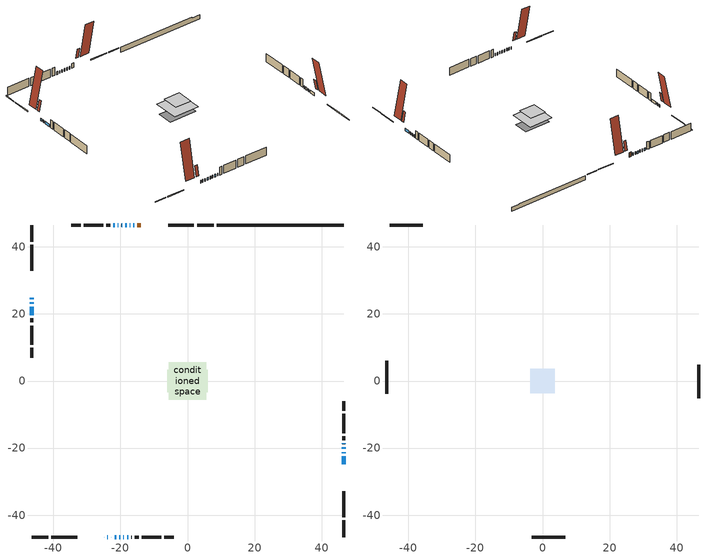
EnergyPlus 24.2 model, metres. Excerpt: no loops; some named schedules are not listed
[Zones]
conditioned space
 floor adiabatic (AdiabaticFloorConstruction): -5.62,-5.62 -5.62,5.62 5.62,5.62 5.62,-5.62 z1.83
 floor foundation (Slab1 construction): -6.1,-3.35 -6.1,3.35 6.1,3.35 6.1,-3.35 z-1.52
 wall outside (RimJoist1 construction): 7.77,46.5 2.84,46.5 / -46.5,-46.5 -41.56,-46.5 / -46.5,46.5 -46.5,41.56 / 46.5,-46.5 46.5,-41.56 z0.61:0.91
 wall outside (RimJoist2 construction): 1.91,46.5 -5.8,46.5 / -40.63,-46.5 -32.93,-46.5 / -46.5,40.63 -46.5,32.93 / 46.5,-40.63 46.5,-32.93 z0.61:0.91
 wall outside (AdiabaticWallConstruction 1): -13.86,46.5 -14.93,46.5 z0.61:2.64
 wall outside (AdiabaticWallConstruction): -46.5,24.86 -46.5,24.35 / -24.86,-46.5 -24.83,-46.5 / -15.86,46.5 -16.11,46.5 / -17.04,46.5 -17.23,46.5 / -18.16,46.5 -18.54,46.5 / 46.5,-24.86 46.5,-22.47 / 46.5,-21.54 46.5,-21.17 / -23.91,-46.5 -23.7,-46.5 / -22.78,-46.5 -22.66,-46.5 / -46.5,23.43 -46.5,23.02 / 46.5,-20.24 46.5,-19.7 / -19.47,46.5 -19.67,46.5 / -20.6,46.5 -20.72,46.5 / 46.5,-18.78 46.5,-18.57 / -21.73,-46.5 -21.23,-46.5 / -21.64,46.5 -22.15,46.5 / -46.5,22.1 -46.5,19.56 / -20.3,-46.5 -20.05,-46.5 / -19.12,-46.5 -18.93,-46.5 / -18,-46.5 -17.62,-46.5 / -16.69,-46.5 -16.64,-46.5 z0.61:1.83
 wall outside (Wall1 construction): -23.08,46.5 -24.25,46.5 / -15.71,-46.5 -14.54,-46.5 / -46.5,18.63 -46.5,17.46 / 46.5,-17.65 46.5,-16.48 z0.61:4.27
 wall outside (Wall2 construction): -25.18,46.5 -30.9,46.5 / -13.61,-46.5 -7.89,-46.5 / -46.5,16.53 -46.5,10.81 / 46.5,-15.55 46.5,-9.83 z0.61:4.27
 wall outside (Wall3 construction): -31.83,46.5 -34.72,46.5 / -6.96,-46.5 -4.07,-46.5 / -46.5,9.88 -46.5,6.99 / 46.5,-8.9 46.5,-6.01 z0.61:4.27
 wall foundation (FoundationWall1 construction): 8.7,46.5,-1.52 8.7,46.5,0.61 42.72,46.5,0.61 42.72,46.5,0.28 46.5,46.5,0.28 46.5,46.5,-1.52
 window (WindowConstruction 17): -46.5,24.86 -46.5,24.35 z0.61:1.83
 window (WindowConstruction 5): -24.86,-46.5 -24.83,-46.5 z0.61:1.83
 window (WindowConstruction 6): -15.86,46.5 -16.11,46.5 z0.61:1.83
 window (WindowConstruction 7): -17.04,46.5 -17.23,46.5 z0.61:1.83
 window (WindowConstruction 8): -18.16,46.5 -18.54,46.5 z0.61:1.83
 window (WindowConstruction 9): 46.5,-24.86 46.5,-22.47 z0.61:1.83
 window (WindowConstruction 10): 46.5,-21.54 46.5,-21.17 z0.61:1.83
 window (WindowConstruction 11): -23.91,-46.5 -23.7,-46.5 z0.61:1.83
 window (WindowConstruction 12): -22.78,-46.5 -22.66,-46.5 z0.61:1.83
 window (WindowConstruction 13): -46.5,23.42 -46.5,23.02 z0.61:1.83
 window (WindowConstruction 18): 46.5,-20.24 46.5,-19.71 z0.61:1.83
 window (WindowConstruction 14): -19.47,46.5 -19.67,46.5 z0.61:1.83
 window (WindowConstruction 15): -20.6,46.5 -20.72,46.5 z0.61:1.83
 window (WindowConstruction 16): 46.5,-18.78 46.5,-18.58 z0.61:1.83
 window (WindowConstruction 19): -21.73,-46.5 -21.23,-46.5 z0.61:1.83
 window (WindowConstruction 20): -21.65,46.5 -22.15,46.5 z0.61:1.83
 window (WindowConstruction): -46.5,22.09 -46.5,19.56 z0.61:1.83
 window (WindowConstruction 1): -20.3,-46.5 -20.05,-46.5 z0.61:1.83
 window (WindowConstruction 2): -19.12,-46.5 -18.93,-46.5 z0.61:1.83
 window (WindowConstruction 3): -18,-46.5 -17.62,-46.5 z0.61:1.83
 window (WindowConstruction 4): -16.69,-46.5 -16.64,-46.5 z0.61:1.83
 door (Door): -13.86,46.5 -14.93,46.5 z0.61:2.64
 ceiling adiabatic (AdiabaticFloorConstruction): 5.62,-5.62 5.62,5.62 -5.62,5.62 -5.62,-5.62 z1.83
 roof outside (Roof2 construction): -12.94,46.5,4.27 -12.94,45.59,8.8 -11.78,45.59,8.8 -11.78,46.5,4.27; -25.79,-46.5,4.27 -25.79,-45.59,8.8 -26.95,-45.59,8.8 -26.95,-46.5,4.27; -46.5,25.79,4.27 -45.59,25.79,8.8 -45.59,26.95,8.8 -46.5,26.95,4.27; 46.5,-25.79,4.27 45.59,-25.79,8.8 45.59,-26.95,8.8 46.5,-26.95,4.27
attic - vented
 floor to conditioned space (Floor1 construction Reversed): -3.65,-3.65 -3.65,3.65 3.65,3.65 3.65,-3.65 z4.27
 wall outside (Wall4 construction): -35.65,46.5 -45.57,46.5 / -3.14,-46.5 6.78,-46.5 / -46.5,6.06 -46.5,-3.86 / 46.5,-5.08 46.5,4.84 z0.61:4.27
 roof outside (Roof1 construction): -10.85,46.5,4.27 -10.85,43.26,20.45 -6.72,43.26,20.45 -6.72,46.5,4.27; -27.87,-46.5,4.27 -27.87,-43.26,20.45 -32,-43.26,20.45 -32,-46.5,4.27; -46.5,27.87,4.27 -43.26,27.87,20.45 -43.26,32,20.45 -46.5,32,4.27; 46.5,-27.87,4.27 43.26,-27.87,20.45 43.26,-32,20.45 46.5,-32,4.27
[Building]
Building 1: Terrain=Suburbs
[Site:Location]
Windsor AP_ON: Latitude {deg}=42.28; Longitude {deg}=-82.96; Time Zone {hr}=-5; Elevation {m}=190; Keep Site Location Information=Yes
[Site:GroundTemperature:Shallow]
6.34957, 4.46684, 4.31606, 5.20952, 8.79623, 12.3662, 15.4612, 17.4219, 17.5884, 15.9938, 12.9777, 9.51722
[Site:WaterMainsTemperature]
Calculation Method=Schedule; Temperature Schedule=mains temperature schedule
[Material] Roughness=Rough; Thermal Absorptance=0.9
Name | Thickness {m} | Conductivity {W/m-K} | Density {kg/m3} | Specific Heat {J/kg-K} | Solar Absorptance | Visible Absorptance
asphalt or fiberglass shingles | 0.00635 | 0.162714 | 1121.4 | 1465.45 | 0.4 | 0.4
ceiling stud and cavity | 0.1397 | 0.0800577 | 65.682 | 1177.47 | 0.7 | 0.7
concrete 4.0 in. | 0.1016 | 1.803125 | 2242.8 | 837.4 | 0.7 | 0.7
concrete 8.0 in. | 0.2032 | 1.803125 | 2242.8 | 837.4 | 0.7 | 0.7
door material | 0.04445 | 0.053851 | 512.64 | 1214.23 | 0.7 | 0.7
floor covering | 0.0127 | 0.0433444 | 54.468 | 1339.84 | 0.6 | 0.6
floor rigid ins; wall rigid ins | 0.512978 | 0.029427 | 32.04 | 1214.23 | 0.7 | 0.7
floor stud and cavity | 0.1397 | 1.75129 | 37.0049 | 1207.88 | 0.7 | 0.7
furniture material conditioned space 1 | 0.1524 | 0.115458 | 640.8 | 1214.23 | 0.6 | 0.6
gypsum board | 0.0127 | 0.160291 | 801 | 837.4 | 0.6 | 0.6
gypsum board 1 | 0.00254 | 0.160291 | 801 | 837.4 | 0.6 | 0.6
osb sheathing 0.5 in. | 0.0127 | 0.115458 | 512.64 | 1214.23 | 0.7 | 0.7
osb sheathing 0.75 in. | 0.01905 | 0.115458 | 512.64 | 1214.23 | 0.7 | 0.7
rim joist stud and cavity | 0.0508 | 0.177588 | 50.32683 | 1063.81 | 0.6 | 0.6
rim joist stud and cavity 1 | 0.0508 | 0.118991 | 50.32683 | 1063.81 | 0.6 | 0.6
roof stud and cavity | 0.0889 | 2.77136 | 78.34581 | 1123.46 | 0.7 | 0.7
wall stud and cavity | 0.0889 | 0.293163 | 50.32683 | 1063.81 | 0.7 | 0.7
wall stud and cavity 1 | 0.0889 | 0.202585 | 50.32683 | 1063.81 | 0.7 | 0.7
wall stud and cavity 2 | 0.0889 | 0.200972 | 50.32683 | 1063.81 | 0.7 | 0.7
wall stud and cavity 3 | 0.0889 | 6.1454 | 50.32683 | 1063.81 | 0.6 | 0.6
wall stud and cavity 4 | 0.0889 | 0.380278 | 52.3479 | 1209.89 | 0.7 | 0.7
wall stud and cavity 5 | 0.0889 | 0.391764 | 83.0341 | 1211.67 | 0.7 | 0.7
wood siding | 0.00254 | 0.102417 | 544.68 | 1172.36 | 0.25 | 0.25
wood siding 1; wood siding 2; wood siding 3 | 0.0254 | 0.102417 | 544.68 | 1172.36 | 0.7 | 0.7
[WindowMaterial:SimpleGlazingSystem]
Name | U-Factor {W/m2-K} | Solar Heat Gain Coefficient
WindowMaterial | 2.927009 | 0.5
WindowMaterial 1 | 3.03659 | 0.32
WindowMaterial 10 | 3.01445 | 0.22
WindowMaterial 11 | 2.40066 | 0.57
WindowMaterial 12 | 2.39555 | 0.57
WindowMaterial 2 | 3.03319 | 0.3
WindowMaterial 3 | 2.98322 | 0.41
WindowMaterial 4 | 2.929848 | 0.09
WindowMaterial 5 | 2.90032 | 0.04
WindowMaterial 6 | 3.01729 | 0.34
WindowMaterial 7 | 4.26077 | 0.63
WindowMaterial 8 | 2.98492 | 0.41
WindowMaterial 9 | 3.04511 | 0.27
[Construction]
AdiabaticFloorConstruction: floor stud and cavity, floor rigid ins, osb sheathing 0.75 in., floor covering
AdiabaticWallConstruction: wood siding 2, wall rigid ins, wall stud and cavity 4, gypsum board
AdiabaticWallConstruction 1: wood siding 3, wall rigid ins, wall stud and cavity 4, gypsum board
Door: door material
Floor1 construction Reversed: gypsum board, ceiling stud and cavity
FoundationWall1 construction: concrete 8.0 in.
furniture construction conditioned space 1: furniture material conditioned space 1
PartitionWallConstruction: gypsum board, wall stud and cavity 5, gypsum board
RimJoist1 construction: wood siding 1, rim joist stud and cavity
RimJoist2 construction: wood siding 1, rim joist stud and cavity 1
Roof1 construction: asphalt or fiberglass shingles
Roof2 construction: asphalt or fiberglass shingles, osb sheathing 0.5 in., roof stud and cavity, gypsum board
Slab1 construction: concrete 4.0 in.
Wall1 construction: wood siding, wall stud and cavity, gypsum board 1
Wall2 construction: wood siding, wall stud and cavity 1, gypsum board 1
Wall3 construction: wood siding, wall stud and cavity 2, gypsum board 1
Wall4 construction: wood siding, wall stud and cavity 3
WindowConstruction: WindowMaterial
WindowConstruction 1: WindowMaterial 1
WindowConstruction 10: WindowMaterial 8
WindowConstruction 11; WindowConstruction 13; WindowConstruction 14; WindowConstruction 16: WindowMaterial 9
WindowConstruction 12; WindowConstruction 15: WindowMaterial 10
WindowConstruction 17: WindowMaterial 11
WindowConstruction 18: WindowMaterial 12
WindowConstruction 19; WindowConstruction 20; WindowConstruction 6: WindowMaterial 6
WindowConstruction 2; WindowConstruction 7: WindowMaterial 2
WindowConstruction 3; WindowConstruction 8: WindowMaterial 3
WindowConstruction 4: WindowMaterial 4
WindowConstruction 5: WindowMaterial 5
WindowConstruction 9: WindowMaterial 7
[Zone] Multiplier=1; Part of Total Floor Area=Yes
Name | Volume {m3}
attic - vented | 63.8099
conditioned space | 477.8
[Space]
Name | Zone | Volume {m3}
attic - vented 1 | attic - vented | 63.8099
conditioned space 1 | conditioned space | 477.8
[ZoneInfiltration:EffectiveLeakageArea]
infil attic - vented 1: Zone or Space=attic - vented 1; Schedule=Always On Discrete; Effective Air Leakage Area {cm2}=2374.22; Stack Coefficient=0.00137973; Wind Coefficient=2.50967e-05
[ZoneMixing]
whole house fan mix: Zone or Space=attic - vented; Schedule=Always On Continuous; Design Flow Rate Calculation Method=Flow/Zone; Design Flow Rate {m3/s}=0; Source Zone or Space=conditioned space
[SurfaceProperty:ExposedFoundationPerimeter]
Slab1: Exposed Perimeter Calculation Method=TotalExposedPerimeter; Total Exposed Perimeter {m}=37.796
[InternalMass] Zone or ZoneList=conditioned space; Space or SpaceList=conditioned space 1
Name | Construction | Surface Area {m2}
furniture mass conditioned space 1 | furniture construction conditioned space 1 | 83.1601
partition wall mass | PartitionWallConstruction | 207.9
[Lights]
interior lighting: Zone or ZoneList or Space or SpaceList=conditioned space 1; Schedule=interior lighting schedule; Design Level Calculation Method=LightingLevel; Lighting Level {W}=343.2; Return Air Fraction=0; Fraction Radiant=0.6; Fraction Visible=0.2; Fraction Replaceable=1
[People]
occupants: Zone or ZoneList or Space or SpaceList=conditioned space 1; Number of People Schedule=occupants schedule; Number of People Calculation Method=People; Number of People=3; Fraction Radiant=0.314171; Sensible Heat Fraction=0.56303; Activity Level Schedule=occupants activity schedule; Carbon Dioxide Generation Rate {m3/s-W}=0; Enable ASHRAE 55 Comfort Warnings=No; Mean Radiant Temperature Calculation Type=EnclosureAveraged
[ElectricEquipment] Zone or ZoneList or Space or SpaceList=conditioned space 1; Design Level Calculation Method=EquipmentLevel
Name | Schedule | Design Level {W} | Fraction Latent | Fraction Radiant | Fraction Lost
clothes dryer | clothes dryer schedule | 140.772 | 0.015 | 0.081 | 0.85
clothes washer | clothes washer schedule | 32.1985 | 0.03 | 0.162 | 0.7
cooking range | cooking range schedule | 215.147 | 0.08 | 0.432 | 0.2
dishwasher | dishwasher schedule | 66.8632 | 0.3 | 0.18 | 0.4
fridge | fridge schedule | 72.9452 | 0 | 0.6 | 0
mech vent bath fan 0 | mech vent bath fan 0 schedule | 50.2 | 0 | 0 | 1
mech vent bath fan 1 | mech vent bath fan 1 schedule | 50.2 | 0 | 0 | 1
mech vent house fan | mech vent house fan schedule | 0 | 0 | 0 | 1
mech vent house fan cfis | mech vent house fan cfis schedule | 0 | 0 | 0 | 0
mech vent range fan 0 | mech vent range fan 0 schedule | 57 | 0 | 0 | 1
misc plug loads | misc plug loads schedule | 494.7 | 0.045 | 0.513 | 0.1
whole house fan | Always On Discrete | 0 | 0 | 0 | 1
[OtherEquipment] Zone or ZoneList or Space or SpaceList=conditioned space 1; Design Level Calculation Method=EquipmentLevel
Name | Fuel Type | Schedule | Design Level {W} | Fraction Latent | Fraction Radiant | Fraction Lost
clothes dryer 1 | Electricity | clothes dryer schedule | 0 | 0.015 | 0.081 | 0.85
cooking range 1 | Electricity | cooking range schedule | 0 | 0.08 | 0.432 | 0.2
general water use latent | None | general water use schedule | 62.594 | 1 | 0 | 0
general water use sensible | None | general water use schedule | -61.6891 | 0 | 0.6 | 0
mech vent house fan latent load | None | Always On Discrete | 0 | 1 | 0 | 0
mech vent house fan sensible load | None | Always On Discrete | 0 | 0 | 0 | 0
water heater energy adjustment1 | NaturalGas | Always On Discrete | 0.01 | 0 | 0 | 1
[ZoneInfiltration:DesignFlowRate] Zone or ZoneList or Space or SpaceList=conditioned space 1; Schedule=Always On Discrete; Design Flow Rate Calculation Method=Flow/Zone; Design Flow Rate {m3/s}=0
infil flow; natural vent flow; whole house fan flow
[Foundation:Kiva]
Foundation Kiva 1: Initial Indoor Air Temperature {C}=18; Wall Height Above Grade {m}=0.609996; Wall Depth Below Slab {m}=0.2032
[Foundation:Kiva:Settings]
Soil Conductivity {W/m-K}=0.849921; Soil Density {kg/m3}=1842.3; Soil Specific Heat {J/kg-K}=418.7; Ground Solar Absorptivity=0.9; Ground Thermal Absorptivity=0.9; Ground Surface Roughness {m}=0.03; Far-Field Width {m}=40; Deep-Ground Boundary Condition=ZeroFlux; Deep-Ground Depth {m}=40; Minimum Cell Dimension {m}=0.2; Maximum Cell Growth Coefficient=3; Simulation Timestep=Timestep
[Exterior:Lights]
exterior lighting: Schedule=exterior lighting schedule; Design Level {W}=75.6
[Schedule:Constant]
Name | Hourly Value
Always On Continuous; mech vent house fan schedule; mech vent house fan cfis schedule; Always On Discrete | 1
occupants activity schedule | 117.228
fridge schedule | 0
[Schedule:Week:Daily]
interior lighting schedule Week Rule - Jan1-Jan27: interior lighting schedule day, interior lighting schedule day, interior lighting schedule day, interior lighting schedule day, interior lighting schedule day, interior lighting schedule day, interior lighting schedule day, interior lighting schedule default day, interior lighting schedule default day, interior lighting schedule default day, interior lighting schedule default day, interior lighting schedule default day
interior lighting schedule Week Rule - Jan28-Feb3: interior lighting schedule day, interior lighting schedule day, interior lighting schedule day, interior lighting schedule day, interior lighting schedule day 1, interior lighting schedule day 1, interior lighting schedule day 1, interior lighting schedule default day, interior lighting schedule default day, interior lighting schedule default day, interior lighting schedule default day, interior lighting schedule default day
interior lighting schedule Week Rule - Feb4-Feb24: interior lighting schedule day 1, interior lighting schedule day 1, interior lighting schedule day 1, interior lighting schedule day 1, interior lighting schedule day 1, interior lighting schedule day 1, interior lighting schedule day 1, interior lighting schedule default day, interior lighting schedule default day, interior lighting schedule default day, interior lighting schedule default day, interior lighting schedule default day
interior lighting schedule Week Rule - Feb25-Mar3: interior lighting schedule day 1, interior lighting schedule day 1, interior lighting schedule day 1, interior lighting schedule day 1, interior lighting schedule day 2, interior lighting schedule day 2, interior lighting schedule day 2, interior lighting schedule default day, interior lighting schedule default day, interior lighting schedule default day, interior lighting schedule default day, interior lighting schedule default day
interior lighting schedule Week Rule - Mar4-Mar31: interior lighting schedule day 2, interior lighting schedule day 2, interior lighting schedule day 2, interior lighting schedule day 2, interior lighting schedule day 2, interior lighting schedule day 2, interior lighting schedule day 2, interior lighting schedule default day, interior lighting schedule default day, interior lighting schedule default day, interior lighting schedule default day, interior lighting schedule default day
interior lighting schedule Week Rule - Apr1-Apr28: interior lighting schedule day 3, interior lighting schedule day 3, interior lighting schedule day 3, interior lighting schedule day 3, interior lighting schedule day 3, interior lighting schedule day 3, interior lighting schedule day 3, interior lighting schedule default day, interior lighting schedule default day, interior lighting schedule default day, interior lighting schedule default day, interior lighting schedule default day
interior lighting schedule Week Rule - Apr29-May5: interior lighting schedule day 3, interior lighting schedule day 3, interior lighting schedule day 4, interior lighting schedule day 4, interior lighting schedule day 4, interior lighting schedule day 4, interior lighting schedule day 4, interior lighting schedule default day, interior lighting schedule default day, interior lighting schedule default day, interior lighting schedule default day, interior lighting schedule default day
interior lighting schedule Week Rule - May6-May26: interior lighting schedule day 4, interior lighting schedule day 4, interior lighting schedule day 4, interior lighting schedule day 4, interior lighting schedule day 4, interior lighting schedule day 4, interior lighting schedule day 4, interior lighting schedule default day, interior lighting schedule default day, interior lighting schedule default day, interior lighting schedule default day, interior lighting schedule default day
interior lighting schedule Week Rule - May27-Jun2: interior lighting schedule day 4, interior lighting schedule day 4, interior lighting schedule day 4, interior lighting schedule day 4, interior lighting schedule day 4, interior lighting schedule day 5, interior lighting schedule day 5, interior lighting schedule default day, interior lighting schedule default day, interior lighting schedule default day, interior lighting schedule default day, interior lighting schedule default day
interior lighting schedule Week Rule - Jun3-Jun30: interior lighting schedule day 5, interior lighting schedule day 5, interior lighting schedule day 5, interior lighting schedule day 5, interior lighting schedule day 5, interior lighting schedule day 5, interior lighting schedule day 5, interior lighting schedule default day, interior lighting schedule default day, interior lighting schedule default day, interior lighting schedule default day, interior lighting schedule default day
interior lighting schedule Week Rule - Jul1-Jul28: interior lighting schedule day 6, interior lighting schedule day 6, interior lighting schedule day 6, interior lighting schedule day 6, interior lighting schedule day 6, interior lighting schedule day 6, interior lighting schedule day 6, interior lighting schedule default day, interior lighting schedule default day, interior lighting schedule default day, interior lighting schedule default day, interior lighting schedule default day
interior lighting schedule Week Rule - Jul29-Aug4: interior lighting schedule day 6, interior lighting schedule day 6, interior lighting schedule day 6, interior lighting schedule day 7, interior lighting schedule day 7, interior lighting schedule day 7, interior lighting schedule day 7, interior lighting schedule default day, interior lighting schedule default day, interior lighting schedule default day, interior lighting schedule default day, interior lighting schedule default day
interior lighting schedule Week Rule - Aug5-Aug25: interior lighting schedule day 7, interior lighting schedule day 7, interior lighting schedule day 7, interior lighting schedule day 7, interior lighting schedule day 7, interior lighting schedule day 7, interior lighting schedule day 7, interior lighting schedule default day, interior lighting schedule default day, interior lighting schedule default day, interior lighting schedule default day, interior lighting schedule default day
interior lighting schedule Week Rule - Aug26-Sep1: interior lighting schedule day 7, interior lighting schedule day 7, interior lighting schedule day 7, interior lighting schedule day 7, interior lighting schedule day 7, interior lighting schedule day 7, interior lighting schedule day 8, interior lighting schedule default day, interior lighting schedule default day, interior lighting schedule default day, interior lighting schedule default day, interior lighting schedule default day
interior lighting schedule Week Rule - Sep2-Sep29: interior lighting schedule day 8, interior lighting schedule day 8, interior lighting schedule day 8, interior lighting schedule day 8, interior lighting schedule day 8, interior lighting schedule day 8, interior lighting schedule day 8, interior lighting schedule default day, interior lighting schedule default day, interior lighting schedule default day, interior lighting schedule default day, interior lighting schedule default day
interior lighting schedule Week Rule - Sep30-Oct6: interior lighting schedule day 8, interior lighting schedule day 9, interior lighting schedule day 9, interior lighting schedule day 9, interior lighting schedule day 9, interior lighting schedule day 9, interior lighting schedule day 9, interior lighting schedule default day, interior lighting schedule default day, interior lighting schedule default day, interior lighting schedule default day, interior lighting schedule default day
interior lighting schedule Week Rule - Oct7-Oct27: interior lighting schedule day 9, interior lighting schedule day 9, interior lighting schedule day 9, interior lighting schedule day 9, interior lighting schedule day 9, interior lighting schedule day 9, interior lighting schedule day 9, interior lighting schedule default day, interior lighting schedule default day, interior lighting schedule default day, interior lighting schedule default day, interior lighting schedule default day
interior lighting schedule Week Rule - Oct28-Nov3: interior lighting schedule day 9, interior lighting schedule day 9, interior lighting schedule day 9, interior lighting schedule day 9, interior lighting schedule day 10, interior lighting schedule day 10, interior lighting schedule day 10, interior lighting schedule default day, interior lighting schedule default day, interior lighting schedule default day, interior lighting schedule default day, interior lighting schedule default day
interior lighting schedule Week Rule - Nov4-Nov24: interior lighting schedule day 10, interior lighting schedule day 10, interior lighting schedule day 10, interior lighting schedule day 10, interior lighting schedule day 10, interior lighting schedule day 10, interior lighting schedule day 10, interior lighting schedule default day, interior lighting schedule default day, interior lighting schedule default day, interior lighting schedule default day, interior lighting schedule default day
interior lighting schedule Week Rule - Nov25-Dec1: interior lighting schedule day 10, interior lighting schedule day 10, interior lighting schedule day 10, interior lighting schedule day 10, interior lighting schedule day 10, interior lighting schedule day 10, interior lighting schedule day 11, interior lighting schedule default day, interior lighting schedule default day, interior lighting schedule default day, interior lighting schedule default day, interior lighting schedule default day
interior lighting schedule Week Rule - Dec2-Dec31: interior lighting schedule day 11, interior lighting schedule day 11, interior lighting schedule day 11, interior lighting schedule day 11, interior lighting schedule day 11, interior lighting schedule day 11, interior lighting schedule day 11, interior lighting schedule default day, interior lighting schedule default day, interior lighting schedule default day, interior lighting schedule default day, interior lighting schedule default day
occupants schedule Week Rule - Jan1-Dec31: occupants schedule day, occupants schedule day, occupants schedule day, occupants schedule day, occupants schedule day, occupants schedule day, occupants schedule day, occupants schedule default day, occupants schedule default day, occupants schedule default day, occupants schedule default day, occupants schedule default day
clothes dryer schedule Week Rule - Jan1-Dec31: clothes dryer schedule day, clothes dryer schedule day, clothes dryer schedule day, clothes dryer schedule day, clothes dryer schedule day, clothes dryer schedule day, clothes dryer schedule day, clothes dryer schedule default day, clothes dryer schedule default day, clothes dryer schedule default day, clothes dryer schedule default day, clothes dryer schedule default day
clothes washer schedule Week Rule - Jan1-Dec31: clothes washer schedule day, clothes washer schedule day, clothes washer schedule day, clothes washer schedule day, clothes washer schedule day, clothes washer schedule day, clothes washer schedule day, clothes washer schedule default day, clothes washer schedule default day, clothes washer schedule default day, clothes washer schedule default day, clothes washer schedule default day
cooking range schedule Week Rule - Jan1-Dec31: cooking range schedule day, cooking range schedule day, cooking range schedule day, cooking range schedule day, cooking range schedule day, cooking range schedule day, cooking range schedule day, cooking range schedule default day, cooking range schedule default day, cooking range schedule default day, cooking range schedule default day, cooking range schedule default day
dishwasher schedule Week Rule - Jan1-Dec31: dishwasher schedule day, dishwasher schedule day, dishwasher schedule day, dishwasher schedule day, dishwasher schedule day, dishwasher schedule day, dishwasher schedule day, dishwasher schedule default day, dishwasher schedule default day, dishwasher schedule default day, dishwasher schedule default day, dishwasher schedule default day
mech vent bath fan 0 schedule Week Rule - Jan1-Dec31: mech vent bath fan 0 schedule day, mech vent bath fan 0 schedule day, mech vent bath fan 0 schedule day, mech vent bath fan 0 schedule day, mech vent bath fan 0 schedule day, mech vent bath fan 0 schedule day, mech vent bath fan 0 schedule day, mech vent bath fan 0 schedule default day, mech vent bath fan 0 schedule default day, mech vent bath fan 0 schedule default day, mech vent bath fan 0 schedule default day, mech vent bath fan 0 schedule default day
mech vent bath fan 1 schedule Week Rule - Jan1-Dec31: mech vent bath fan 1 schedule day, mech vent bath fan 1 schedule day, mech vent bath fan 1 schedule day, mech vent bath fan 1 schedule day, mech vent bath fan 1 schedule day, mech vent bath fan 1 schedule day, mech vent bath fan 1 schedule day, mech vent bath fan 1 schedule default day, mech vent bath fan 1 schedule default day, mech vent bath fan 1 schedule default day, mech vent bath fan 1 schedule default day, mech vent bath fan 1 schedule default day
mech vent range fan 0 schedule Week Rule - Jan1-Dec31: mech vent range fan 0 schedule day, mech vent range fan 0 schedule day, mech vent range fan 0 schedule day, mech vent range fan 0 schedule day, mech vent range fan 0 schedule day, mech vent range fan 0 schedule day, mech vent range fan 0 schedule day, mech vent range fan 0 schedule default day, mech vent range fan 0 schedule default day, mech vent range fan 0 schedule default day, mech vent range fan 0 schedule default day, mech vent range fan 0 schedule default day
misc plug loads schedule Week Rule - Jan1-Dec31: misc plug loads schedule day, misc plug loads schedule day, misc plug loads schedule day, misc plug loads schedule day, misc plug loads schedule day, misc plug loads schedule day, misc plug loads schedule day, misc plug loads schedule default day, misc plug loads schedule default day, misc plug loads schedule default day, misc plug loads schedule default day, misc plug loads schedule default day
general water use schedule Week Rule - Jan1-Dec31: general water use schedule day, general water use schedule day, general water use schedule day, general water use schedule day, general water use schedule day, general water use schedule day, general water use schedule day, general water use schedule default day, general water use schedule default day, general water use schedule default day, general water use schedule default day, general water use schedule default day
exterior lighting schedule Week Rule - Jan1-Jan27: exterior lighting schedule day, exterior lighting schedule day, exterior lighting schedule day, exterior lighting schedule day, exterior lighting schedule day, exterior lighting schedule day, exterior lighting schedule day, exterior lighting schedule default day, exterior lighting schedule default day, exterior lighting schedule default day, exterior lighting schedule default day, exterior lighting schedule default day
exterior lighting schedule Week Rule - Jan28-Feb3: exterior lighting schedule day, exterior lighting schedule day, exterior lighting schedule day, exterior lighting schedule day, exterior lighting schedule day 1, exterior lighting schedule day 1, exterior lighting schedule day 1, exterior lighting schedule default day, exterior lighting schedule default day, exterior lighting schedule default day, exterior lighting schedule default day, exterior lighting schedule default day
exterior lighting schedule Week Rule - Feb4-Feb24: exterior lighting schedule day 1, exterior lighting schedule day 1, exterior lighting schedule day 1, exterior lighting schedule day 1, exterior lighting schedule day 1, exterior lighting schedule day 1, exterior lighting schedule day 1, exterior lighting schedule default day, exterior lighting schedule default day, exterior lighting schedule default day, exterior lighting schedule default day, exterior lighting schedule default day
exterior lighting schedule Week Rule - Feb25-Mar3: exterior lighting schedule day 1, exterior lighting schedule day 1, exterior lighting schedule day 1, exterior lighting schedule day 1, exterior lighting schedule day 2, exterior lighting schedule day 2, exterior lighting schedule day 2, exterior lighting schedule default day, exterior lighting schedule default day, exterior lighting schedule default day, exterior lighting schedule default day, exterior lighting schedule default day
exterior lighting schedule Week Rule - Mar4-Mar31: exterior lighting schedule day 2, exterior lighting schedule day 2, exterior lighting schedule day 2, exterior lighting schedule day 2, exterior lighting schedule day 2, exterior lighting schedule day 2, exterior lighting schedule day 2, exterior lighting schedule default day, exterior lighting schedule default day, exterior lighting schedule default day, exterior lighting schedule default day, exterior lighting schedule default day
exterior lighting schedule Week Rule - Apr1-Apr28: exterior lighting schedule day 3, exterior lighting schedule day 3, exterior lighting schedule day 3, exterior lighting schedule day 3, exterior lighting schedule day 3, exterior lighting schedule day 3, exterior lighting schedule day 3, exterior lighting schedule default day, exterior lighting schedule default day, exterior lighting schedule default day, exterior lighting schedule default day, exterior lighting schedule default day
exterior lighting schedule Week Rule - Apr29-May5: exterior lighting schedule day 3, exterior lighting schedule day 3, exterior lighting schedule day 4, exterior lighting schedule day 4, exterior lighting schedule day 4, exterior lighting schedule day 4, exterior lighting schedule day 4, exterior lighting schedule default day, exterior lighting schedule default day, exterior lighting schedule default day, exterior lighting schedule default day, exterior lighting schedule default day
exterior lighting schedule Week Rule - May6-May26: exterior lighting schedule day 4, exterior lighting schedule day 4, exterior lighting schedule day 4, exterior lighting schedule day 4, exterior lighting schedule day 4, exterior lighting schedule day 4, exterior lighting schedule day 4, exterior lighting schedule default day, exterior lighting schedule default day, exterior lighting schedule default day, exterior lighting schedule default day, exterior lighting schedule default day
exterior lighting schedule Week Rule - May27-Jun2: exterior lighting schedule day 4, exterior lighting schedule day 4, exterior lighting schedule day 4, exterior lighting schedule day 4, exterior lighting schedule day 4, exterior lighting schedule day 5, exterior lighting schedule day 5, exterior lighting schedule default day, exterior lighting schedule default day, exterior lighting schedule default day, exterior lighting schedule default day, exterior lighting schedule default day
exterior lighting schedule Week Rule - Jun3-Jun30: exterior lighting schedule day 5, exterior lighting schedule day 5, exterior lighting schedule day 5, exterior lighting schedule day 5, exterior lighting schedule day 5, exterior lighting schedule day 5, exterior lighting schedule day 5, exterior lighting schedule default day, exterior lighting schedule default day, exterior lighting schedule default day, exterior lighting schedule default day, exterior lighting schedule default day
exterior lighting schedule Week Rule - Jul1-Jul28: exterior lighting schedule day 6, exterior lighting schedule day 6, exterior lighting schedule day 6, exterior lighting schedule day 6, exterior lighting schedule day 6, exterior lighting schedule day 6, exterior lighting schedule day 6, exterior lighting schedule default day, exterior lighting schedule default day, exterior lighting schedule default day, exterior lighting schedule default day, exterior lighting schedule default day
exterior lighting schedule Week Rule - Jul29-Aug4: exterior lighting schedule day 6, exterior lighting schedule day 6, exterior lighting schedule day 6, exterior lighting schedule day 7, exterior lighting schedule day 7, exterior lighting schedule day 7, exterior lighting schedule day 7, exterior lighting schedule default day, exterior lighting schedule default day, exterior lighting schedule default day, exterior lighting schedule default day, exterior lighting schedule default day
exterior lighting schedule Week Rule - Aug5-Aug25: exterior lighting schedule day 7, exterior lighting schedule day 7, exterior lighting schedule day 7, exterior lighting schedule day 7, exterior lighting schedule day 7, exterior lighting schedule day 7, exterior lighting schedule day 7, exterior lighting schedule default day, exterior lighting schedule default day, exterior lighting schedule default day, exterior lighting schedule default day, exterior lighting schedule default day
exterior lighting schedule Week Rule - Aug26-Sep1: exterior lighting schedule day 7, exterior lighting schedule day 7, exterior lighting schedule day 7, exterior lighting schedule day 7, exterior lighting schedule day 7, exterior lighting schedule day 7, exterior lighting schedule day 8, exterior lighting schedule default day, exterior lighting schedule default day, exterior lighting schedule default day, exterior lighting schedule default day, exterior lighting schedule default day
[Schedule:Year]
interior lighting schedule: interior lighting schedule Week Rule - Jan1-Jan27, 1, 1, 1, 27, interior lighting schedule Week Rule - Jan28-Feb3, 1, 28, 2, 3, interior lighting schedule Week Rule - Feb4-Feb24, 2, 4, 2, 24, interior lighting schedule Week Rule - Feb25-Mar3, 2, 25, 3, 3, interior lighting schedule Week Rule - Mar4-Mar31, 3, 4, 3, 31, interior lighting schedule Week Rule - Apr1-Apr28, 4, 1, 4, 28, interior lighting schedule Week Rule - Apr29-May5, 4, 29, 5, 5, interior lighting schedule Week Rule - May6-May26, 5, 6, 5, 26, interior lighting schedule Week Rule - May27-Jun2, 5, 27, 6, 2, interior lighting schedule Week Rule - Jun3-Jun30, 6, 3, 6, 30, interior lighting schedule Week Rule - Jul1-Jul28, 7, 1, 7, 28, interior lighting schedule Week Rule - Jul29-Aug4, 7, 29, 8, 4, interior lighting schedule Week Rule - Aug5-Aug25, 8, 5, 8, 25, interior lighting schedule Week Rule - Aug26-Sep1, 8, 26, 9, 1, interior lighting schedule Week Rule - Sep2-Sep29, 9, 2, 9, 29, interior lighting schedule Week Rule - Sep30-Oct6, 9, 30, 10, 6, interior lighting schedule Week Rule - Oct7-Oct27, 10, 7, 10, 27, interior lighting schedule Week Rule - Oct28-Nov3, 10, 28, 11, 3, interior lighting schedule Week Rule - Nov4-Nov24, 11, 4, 11, 24, interior lighting schedule Week Rule - Nov25-Dec1, 11, 25, 12, 1, interior lighting schedule Week Rule - Dec2-Dec31, 12, 2, 12, 31
occupants schedule: occupants schedule Week Rule - Jan1-Dec31, 1, 1, 12, 31
clothes dryer schedule: clothes dryer schedule Week Rule - Jan1-Dec31, 1, 1, 12, 31
clothes washer schedule: clothes washer schedule Week Rule - Jan1-Dec31, 1, 1, 12, 31
cooking range schedule: cooking range schedule Week Rule - Jan1-Dec31, 1, 1, 12, 31
dishwasher schedule: dishwasher schedule Week Rule - Jan1-Dec31, 1, 1, 12, 31
mech vent bath fan 0 schedule: mech vent bath fan 0 schedule Week Rule - Jan1-Dec31, 1, 1, 12, 31
mech vent bath fan 1 schedule: mech vent bath fan 1 schedule Week Rule - Jan1-Dec31, 1, 1, 12, 31
mech vent range fan 0 schedule: mech vent range fan 0 schedule Week Rule - Jan1-Dec31, 1, 1, 12, 31
misc plug loads schedule: misc plug loads schedule Week Rule - Jan1-Dec31, 1, 1, 12, 31
general water use schedule: general water use schedule Week Rule - Jan1-Dec31, 1, 1, 12, 31
exterior lighting schedule: exterior lighting schedule Week Rule - Jan1-Jan27, 1, 1, 1, 27, exterior lighting schedule Week Rule - Jan28-Feb3, 1, 28, 2, 3, exterior lighting schedule Week Rule - Feb4-Feb24, 2, 4, 2, 24, exterior lighting schedule Week Rule - Feb25-Mar3, 2, 25, 3, 3, exterior lighting schedule Week Rule - Mar4-Mar31, 3, 4, 3, 31, exterior lighting schedule Week Rule - Apr1-Apr28, 4, 1, 4, 28, exterior lighting schedule Week Rule - Apr29-May5, 4, 29, 5, 5, exterior lighting schedule Week Rule - May6-May26, 5, 6, 5, 26, exterior lighting schedule Week Rule - May27-Jun2, 5, 27, 6, 2, exterior lighting schedule Week Rule - Jun3-Jun30, 6, 3, 6, 30, exterior lighting schedule Week Rule - Jul1-Jul28, 7, 1, 7, 28, exterior lighting schedule Week Rule - Jul29-Aug4, 7, 29, 8, 4, exterior lighting schedule Week Rule - Aug5-Aug25, 8, 5, 8, 25, exterior lighting schedule Week Rule - Aug26-Sep1, 8, 26, 9, 1, exterior lighting schedule Week Rule - Sep2-Sep29, 9, 2, 9, 29, exterior lighting schedule Week Rule - Sep30-Oct6, 9, 30, 10, 6, exterior lighting schedule Week Rule - Oct7-Oct27, 10, 7, 10, 27, exterior lighting schedule Week Rule - Oct28-Nov3, 10, 28, 11, 3, exterior lighting schedule Week Rule - Nov4-Nov24, 11, 4, 11, 24, exterior lighting schedule Week Rule - Nov25-Dec1, 11, 25, 12, 1, exterior lighting schedule Week Rule - Dec2-Dec31, 12, 2, 12, 31
[Schedule:Compact]
mains temperature schedule: Through: 01/01, For: AllDays, Until: 24:00, 9.71556, Through: 01/02, For: AllDays, Until: 24:00, 9.65056, Through: 01/03, For: AllDays, Until: 24:00, 9.58667, Through: 01/04, For: AllDays, Until: 24:00, 9.52389, Through: 01/05, For: AllDays, Until: 24:00, 9.46278, Through: 01/06, For: AllDays, Until: 24:00, 9.40278, Through: 01/07, For: AllDays, Until: 24:00, 9.34444, Through: 01/08, For: AllDays, Until: 24:00, 9.28778, Through: 01/09, For: AllDays, Until: 24:00, 9.23222, Through: 01/10, For: AllDays, Until: 24:00, 9.17778, Through: 01/11, For: AllDays, Until: 24:00, 9.125, Through: 01/12, For: AllDays, Until: 24:00, 9.07389, Through: 01/13, For: AllDays, Until: 24:00, 9.02444, Through: 01/14, For: AllDays, Until: 24:00, 8.97611, Through: 01/15, For: AllDays, Until: 24:00, 8.92944, Through: 01/16, For: AllDays, Until: 24:00, 8.88444, Through: 01/17, For: AllDays, Until: 24:00, 8.84056, Through: 01/18, For: AllDays, Until: 24:00, 8.79889, Through: 01/19, For: AllDays, Until: 24:00, 8.75833, Through: 01/20, For: AllDays, Until: 24:00, 8.71944, Through: 01/21, For: AllDays, Until: 24:00, 8.68222, Through: 01/22, For: AllDays, Until: 24:00, 8.64667, Through: 01/23, For: AllDays, Until: 24:00, 8.61222, Through: 01/24, For: AllDays, Until: 24:00, 8.58, Through: 01/25, For: AllDays, Until: 24:00, 8.54944, Through: 01/26, For: AllDays, Until: 24:00, 8.52, Through: 01/27, For: AllDays, Until: 24:00, 8.49278, Through: 01/28, For: AllDays, Until: 24:00, 8.46722, Through: 01/29, For: AllDays, Until: 24:00, 8.44278, Through: 01/30, For: AllDays, Until: 24:00, 8.42056, Through: 01/31, For: AllDays, Until: 24:00, 8.39944, Through: 02/01, For: AllDays, Until: 24:00, 8.38056, Through: 02/02, For: AllDays, Until: 24:00, 8.36333, Through: 02/03, For: AllDays, Until: 24:00, 8.34778, Through: 02/04, For: AllDays, Until: 24:00, 8.33389, Through: 02/05, For: AllDays, Until: 24:00, 8.32167, Through: 02/06, For: AllDays, Until: 24:00, 8.31111, Through: 02/07, For: AllDays, Until: 24:00, 8.30222, Through: 02/08, For: AllDays, Until: 24:00, 8.295, Through: 02/09, For: AllDays, Until: 24:00, 8.29, Through: 02/10, For: AllDays, Until: 24:00, 8.28611, Through: 02/11, For: AllDays, Until: 24:00, 8.28444, Through: 02/12, For: AllDays, Until: 24:00, 8.28444, Through: 02/13, For: AllDays, Until: 24:00, 8.28611, Through: 02/14, For: AllDays, Until: 24:00, 8.28889, Through: 02/15, For: AllDays, Until: 24:00, 8.29444, Through: 02/16, For: AllDays, Until: 24:00, 8.30111, Through: 02/17, For: AllDays, Until: 24:00, 8.30944, Through: 02/18, For: AllDays, Until: 24:00, 8.31944, Through: 02/19, For: AllDays, Until: 24:00, 8.33167, Through: 02/20, For: AllDays, Until: 24:00, 8.345, Through: 02/21, For: AllDays, Until: 24:00, 8.36056, Through: 02/22, For: AllDays, Until: 24:00, 8.37778, Through: 02/23, For: AllDays, Until: 24:00, 8.39611, Through: 02/24, For: AllDays, Until: 24:00, 8.41667, Through: 02/25, For: AllDays, Until: 24:00, 8.43889, Through: 02/26, For: AllDays, Until: 24:00, 8.46278, Through: 02/27, For: AllDays, Until: 24:00, 8.48833, Through: 02/28, For: AllDays, Until: 24:00, 8.51556, Through: 03/01, For: AllDays, Until: 24:00, 8.54444, Through: 03/02, For: AllDays, Until: 24:00, 8.575, Through: 03/03, For: AllDays, Until: 24:00, 8.60667, Through: 03/04, For: AllDays, Until: 24:00, 8.64056, Through: 03/05, For: AllDays, Until: 24:00, 8.67611, Through: 03/06, For: AllDays, Until: 24:00, 8.71278, Through: 03/07, For: AllDays, Until: 24:00, 8.75167, Through: 03/08, For: AllDays, Until: 24:00, 8.79167, Through: 03/09, For: AllDays, Until: 24:00, 8.83333, Through: 03/10, For: AllDays, Until: 24:00, 8.87667, Through: 03/11, For: AllDays, Until: 24:00, 8.92167, Through: 03/12, For: AllDays, Until: 24:00, 8.96833, Through: 03/13, For: AllDays, Until: 24:00, 9.01611, Through: 03/14, For: AllDays, Until: 24:00, 9.06556, Through: 03/15, For: AllDays, Until: 24:00, 9.11667, Through: 03/16, For: AllDays, Until: 24:00, 9.16889, Through: 03/17, For: AllDays, Until: 24:00, 9.22278, Through: 03/18, For: AllDays, Until: 24:00, 9.27833, Through: 03/19, For: AllDays, Until: 24:00, 9.335, Through: 03/20, For: AllDays, Until: 24:00, 9.39333, Through: 03/21, For: AllDays, Until: 24:00, 9.45278, Through: 03/22, For: AllDays, Until: 24:00, 9.51389, Through: 03/23, For: AllDays, Until: 24:00, 9.57611, Through: 03/24, For: AllDays, Until: 24:00, 9.64, Through: 03/25, For: AllDays, Until: 24:00, 9.705, Through: 03/26, For: AllDays, Until: 24:00, 9.77111, Through: 03/27, For: AllDays, Until: 24:00, 9.83889, Through: 03/28, For: AllDays, Until: 24:00, 9.90778, Through: 03/29, For: AllDays, Until: 24:00, 9.97778, Through: 03/30, For: AllDays, Until: 24:00, 10.0489, Through: 03/31, For: AllDays, Until: 24:00, 10.1217, Through: 04/01, For: AllDays, Until: 24:00, 10.1956, Through: 04/02, For: AllDays, Until: 24:00, 10.2706, Through: 04/03, For: AllDays, Until: 24:00, 10.3461, Through: 04/04, For: AllDays, Until: 24:00, 10.4233, Through: 04/05, For: AllDays, Until: 24:00, 10.5017, Through: 04/06, For: AllDays, Until: 24:00, 10.5811, Through: 04/07, For: AllDays, Until: 24:00, 10.6617, Through: 04/08, For: AllDays, Until: 24:00, 10.7428, Through: 04/09, For: AllDays, Until: 24:00, 10.825, Through: 04/10, For: AllDays, Until: 24:00, 10.9089, Through: 04/11, For: AllDays, Until: 24:00, 10.9928, Through: 04/12, For: AllDays, Until: 24:00, 11.0783, Through: 04/13, For: AllDays, Until: 24:00, 11.1644, Through: 04/14, For: AllDays, Until: 24:00, 11.2517, Through: 04/15, For: AllDays, Until: 24:00, 11.3394, Through: 04/16, For: AllDays, Until: 24:00, 11.4278, Through: 04/17, For: AllDays, Until: 24:00, 11.5178, Through: 04/18, For: AllDays, Until: 24:00, 11.6078, Through: 04/19, For: AllDays, Until: 24:00, 11.6989, Through: 04/20, For: AllDays, Until: 24:00, 11.7906, Through: 04/21, For: AllDays, Until: 24:00, 11.8828, Through: 04/22, For: AllDays, Until: 24:00, 11.9761, Through: 04/23, For: AllDays, Until: 24:00, 12.07, Through: 04/24, For: AllDays, Until: 24:00, 12.1639, Through: 04/25, For: AllDays, Until: 24:00, 12.2589, Through: 04/26, For: AllDays, Until: 24:00, 12.3544, Through: 04/27, For: AllDays, Until: 24:00, 12.4506, Through: 04/28, For: AllDays, Until: 24:00, 12.5472, Through: 04/29, For: AllDays, Until: 24:00, 12.6439, Through: 04/30, For: AllDays, Until: 24:00, 12.7411, Through: 05/01, For: AllDays, Until: 24:00, 12.8389, Through: 05/02, For: AllDays, Until: 24:00, 12.9372, Through: 05/03, For: AllDays, Until: 24:00, 13.0356, Through: 05/04, For: AllDays, Until: 24:00, 13.1344, Through: 05/05, For: AllDays, Until: 24:00, 13.2339, Through: 05/06, For: AllDays, Until: 24:00, 13.3333, Through: 05/07, For: AllDays, Until: 24:00, 13.4328, Through: 05/08, For: AllDays, Until: 24:00, 13.5328, Through: 05/09, For: AllDays, Until: 24:00, 13.6328, Through: 05/10, For: AllDays, Until: 24:00, 13.7328, Through: 05/11, For: AllDays, Until: 24:00, 13.8328, Through: 05/12, For: AllDays, Until: 24:00, 13.9333, Through: 05/13, For: AllDays, Until: 24:00, 14.0339, Through: 05/14, For: AllDays, Until: 24:00, 14.1344, Through: 05/15, For: AllDays, Until: 24:00, 14.2344, Through: 05/16, For: AllDays, Until: 24:00, 14.335, Through: 05/17, For: AllDays, Until: 24:00, 14.4356, Through: 05/18, For: AllDays, Until: 24:00, 14.5356, Through: 05/19, For: AllDays, Until: 24:00, 14.6356, Through: 05/20, For: AllDays, Until: 24:00, 14.7356, Through: 05/21, For: AllDays, Until: 24:00, 14.8356, Through: 05/22, For: AllDays, Until: 24:00, 14.935, Through: 05/23, For: AllDays, Until: 24:00, 15.0344, Through: 05/24, For: AllDays, Until: 24:00, 15.1333, Through: 05/25, For: AllDays, Until: 24:00, 15.2322, Through: 05/26, For: AllDays, Until: 24:00, 15.3306, Through: 05/27, For: AllDays, Until: 24:00, 15.4283, Through: 05/28, For: AllDays, Until: 24:00, 15.5261, Through: 05/29, For: AllDays, Until: 24:00, 15.6233, Through: 05/30, For: AllDays, Until: 24:00, 15.7206, Through: 05/31, For: AllDays, Until: 24:00, 15.8167, Through: 06/01, For: AllDays, Until: 24:00, 15.9128, Through: 06/02, For: AllDays, Until: 24:00, 16.0078, Through: 06/03, For: AllDays, Until: 24:00, 16.1028, Through: 06/04, For: AllDays, Until: 24:00, 16.1967, Through: 06/05, For: AllDays, Until: 24:00, 16.2906, Through: 06/06, For: AllDays, Until: 24:00, 16.3833, Through: 06/07, For: AllDays, Until: 24:00, 16.4756, Through: 06/08, For: AllDays, Until: 24:00, 16.5672, Through: 06/09, For: AllDays, Until: 24:00, 16.6578, Through: 06/10, For: AllDays, Until: 24:00, 16.7478, Through: 06/11, For: AllDays, Until: 24:00, 16.8372, Through: 06/12, For: AllDays, Until: 24:00, 16.9256, Through: 06/13, For: AllDays, Until: 24:00, 17.0133, Through: 06/14, For: AllDays, Until: 24:00, 17.1, Through: 06/15, For: AllDays, Until: 24:00, 17.1861, Through: 06/16, For: AllDays, Until: 24:00, 17.2711, Through: 06/17, For: AllDays, Until: 24:00, 17.355, Through: 06/18, For: AllDays, Until: 24:00, 17.4383, Through: 06/19, For: AllDays, Until: 24:00, 17.5206, Through: 06/20, For: AllDays, Until: 24:00, 17.6017, Through: 06/21, For: AllDays, Until: 24:00, 17.6817, Through: 06/22, For: AllDays, Until: 24:00, 17.7606, Through: 06/23, For: AllDays, Until: 24:00, 17.8383, Through: 06/24, For: AllDays, Until: 24:00, 17.9156, Through: 06/25, For: AllDays, Until: 24:00, 17.9911, Through: 06/26, For: AllDays, Until: 24:00, 18.0656, Through: 06/27, For: AllDays, Until: 24:00, 18.1389, Through: 06/28, For: AllDays, Until: 24:00, 18.2111, Through: 06/29, For: AllDays, Until: 24:00, 18.2822, Through: 06/30, For: AllDays, Until: 24:00, 18.3522, Through: 07/01, For: AllDays, Until: 24:00, 18.4206, Through: 07/02, For: AllDays, Until: 24:00, 18.4878, Through: 07/03, For: AllDays, Until: 24:00, 18.5539, Through: 07/04, For: AllDays, Until: 24:00, 18.6183, Through: 07/05, For: AllDays, Until: 24:00, 18.6817, Through: 07/06, For: AllDays, Until: 24:00, 18.7439, Through: 07/07, For: AllDays, Until: 24:00, 18.8044, Through: 07/08, For: AllDays, Until: 24:00, 18.8639, Through: 07/09, For: AllDays, Until: 24:00, 18.9217, Through: 07/10, For: AllDays, Until: 24:00, 18.9778, Through: 07/11, For: AllDays, Until: 24:00, 19.0328, Through: 07/12, For: AllDays, Until: 24:00, 19.0861, Through: 07/13, For: AllDays, Until: 24:00, 19.1383, Through: 07/14, For: AllDays, Until: 24:00, 19.1889, Through: 07/15, For: AllDays, Until: 24:00, 19.2378, Through: 07/16, For: AllDays, Until: 24:00, 19.2856, Through: 07/17, For: AllDays, Until: 24:00, 19.3311, Through: 07/18, For: AllDays, Until: 24:00, 19.3761, Through: 07/19, For: AllDays, Until: 24:00, 19.4189, Through: 07/20, For: AllDays, Until: 24:00, 19.46, Through: 07/21, For: AllDays, Until: 24:00, 19.5, Through: 07/22, For: AllDays, Until: 24:00, 19.5378, Through: 07/23, For: AllDays, Until: 24:00, 19.5744, Through: 07/24, For: AllDays, Until: 24:00, 19.6094, Through: 07/25, For: AllDays, Until: 24:00, 19.6428, Through: 07/26, For: AllDays, Until: 24:00, 19.6744, Through: 07/27, For: AllDays, Until: 24:00, 19.7044, Through: 07/28, For: AllDays, Until: 24:00, 19.7328, Through: 07/29, For: AllDays, Until: 24:00, 19.7594, Through: 07/30, For: AllDays, Until: 24:00, 19.7844, Through: 07/31, For: AllDays, Until: 24:00, 19.8078, Through: 08/01, For: AllDays, Until: 24:00, 19.8294, Through: 08/02, For: AllDays, Until: 24:00, 19.8494, Through: 08/03, For: AllDays, Until: 24:00, 19.8678, Through: 08/04, For: AllDays, Until: 24:00, 19.8844, Through: 08/05, For: AllDays, Until: 24:00, 19.8994, Through: 08/06, For: AllDays, Until: 24:00, 19.9122, Through: 08/07, For: AllDays, Until: 24:00, 19.9239, Through: 08/08, For: AllDays, Until: 24:00, 19.9333, Through: 08/09, For: AllDays, Until: 24:00, 19.9417, Through: 08/10, For: AllDays, Until: 24:00, 19.9478, Through: 08/11, For: AllDays, Until: 24:00, 19.9522, Through: 08/12, For: AllDays, Until: 24:00, 19.9556, Through: 08/13, For: AllDays, Until: 24:00, 19.9567, Through: 08/14, For: AllDays, Until: 24:00, 19.9556, Through: 08/15, For: AllDays, Until: 24:00, 19.9533, Through: 08/16, For: AllDays, Until: 24:00, 19.9494, Through: 08/17, For: AllDays, Until: 24:00, 19.9433, Through: 08/18, For: AllDays, Until: 24:00, 19.9361, Through: 08/19, For: AllDays, Until: 24:00, 19.9267, Through: 08/20, For: AllDays, Until: 24:00, 19.9156, Through: 08/21, For: AllDays, Until: 24:00, 19.9033, Through: 08/22, For: AllDays, Until: 24:00, 19.8889, Through: 08/23, For: AllDays, Until: 24:00, 19.8728, Through: 08/24, For: AllDays, Until: 24:00, 19.855, Through: 08/25, For: AllDays, Until: 24:00, 19.835, Through: 08/26, For: AllDays, Until: 24:00, 19.8139, Through: 08/27, For: AllDays, Until: 24:00, 19.7911, Through: 08/28, For: AllDays, Until: 24:00, 19.7667, Through: 08/29, For: AllDays, Until: 24:00, 19.7406, Through: 08/30, For: AllDays, Until: 24:00, 19.7122, Through: 08/31, For: AllDays, Until: 24:00, 19.6828, Through: 09/01, For: AllDays, Until: 24:00, 19.6517, Through: 09/02, For: AllDays, Until: 24:00, 19.6189, Through: 09/03, For: AllDays, Until: 24:00, 19.5844, Through: 09/04, For: AllDays, Until: 24:00, 19.5483, Through: 09/05, For: AllDays, Until: 24:00, 19.5106, Through: 09/06, For: AllDays, Until: 24:00, 19.4711, Through: 09/07, For: AllDays, Until: 24:00, 19.4306, Through: 09/08, For: AllDays, Until: 24:00, 19.3878, Through: 09/09, For: AllDays, Until: 24:00, 19.3439, Through: 09/10, For: AllDays, Until: 24:00, 19.2983, Through: 09/11, For: AllDays, Until: 24:00, 19.2511, Through: 09/12, For: AllDays, Until: 24:00, 19.2028, Through: 09/13, For: AllDays, Until: 24:00, 19.1528, Through: 09/14, For: AllDays, Until: 24:00, 19.1011, Through: 09/15, For: AllDays, Until: 24:00, 19.0478, Through: 09/16, For: AllDays, Until: 24:00, 18.9933, Through: 09/17, For: AllDays, Until: 24:00, 18.9372, Through: 09/18, For: AllDays, Until: 24:00, 18.88, Through: 09/19, For: AllDays, Until: 24:00, 18.8211, Through: 09/20, For: AllDays, Until: 24:00, 18.7611, Through: 09/21, For: AllDays, Until: 24:00, 18.6994, Through: 09/22, For: AllDays, Until: 24:00, 18.6361, Through: 09/23, For: AllDays, Until: 24:00, 18.5722, Through: 09/24, For: AllDays, Until: 24:00, 18.5067, Through: 09/25, For: AllDays, Until: 24:00, 18.4394, Through: 09/26, For: AllDays, Until: 24:00, 18.3711, Through: 09/27, For: AllDays, Until: 24:00, 18.3017, Through: 09/28, For: AllDays, Until: 24:00, 18.2311, Through: 09/29, For: AllDays, Until: 24:00, 18.1594, Through: 09/30, For: AllDays, Until: 24:00, 18.0861, Through: 10/01, For: AllDays, Until: 24:00, 18.0122, Through: 10/02, For: AllDays, Until: 24:00, 17.9367, Through: 10/03, For: AllDays, Until: 24:00, 17.86, Through: 10/04, For: AllDays, Until: 24:00, 17.7822, Through: 10/05, For: AllDays, Until: 24:00, 17.7039, Through: 10/06, For: AllDays, Until: 24:00, 17.6239, Through: 10/07, For: AllDays, Until: 24:00, 17.5428, Through: 10/08, For: AllDays, Until: 24:00, 17.4611, Through: 10/09, For: AllDays, Until: 24:00, 17.3783, Through: 10/10, For: AllDays, Until: 24:00, 17.2944, Through: 10/11, For: AllDays, Until: 24:00, 17.21, Through: 10/12, For: AllDays, Until: 24:00, 17.1239, Through: 10/13, For: AllDays, Until: 24:00, 17.0378, Through: 10/14, For: AllDays, Until: 24:00, 16.95, Through: 10/15, For: AllDays, Until: 24:00, 16.8617, Through: 10/16, For: AllDays, Until: 24:00, 16.7728, Through: 10/17, For: AllDays, Until: 24:00, 16.6828, Through: 10/18, For: AllDays, Until: 24:00, 16.5922, Through: 10/19, For: AllDays, Until: 24:00, 16.5011, Through: 10/20, For: AllDays, Until: 24:00, 16.4089, Through: 10/21, For: AllDays, Until: 24:00, 16.3161, Through: 10/22, For: AllDays, Until: 24:00, 16.2228, Through: 10/23, For: AllDays, Until: 24:00, 16.1289, Through: 10/24, For: AllDays, Until: 24:00, 16.0344, Through: 10/25, For: AllDays, Until: 24:00, 15.9389, Through: 10/26, For: AllDays, Until: 24:00, 15.8433, Through: 10/27, For: AllDays, Until: 24:00, 15.7472, Through: 10/28, For: AllDays, Until: 24:00, 15.6506, Through: 10/29, For: AllDays, Until: 24:00, 15.5533, Through: 10/30, For: AllDays, Until: 24:00, 15.4561, Through: 10/31, For: AllDays, Until: 24:00, 15.3578, Through: 11/01, For: AllDays, Until: 24:00, 15.2594, Through: 11/02, For: AllDays, Until: 24:00, 15.1611, Through: 11/03, For: AllDays, Until: 24:00, 15.0617, Through: 11/04, For: AllDays, Until: 24:00, 14.9628, Through: 11/05, For: AllDays, Until: 24:00, 14.8633, Through: 11/06, For: AllDays, Until: 24:00, 14.7633, Through: 11/07, For: AllDays, Until: 24:00, 14.6633, Through: 11/08, For: AllDays, Until: 24:00, 14.5633, Through: 11/09, For: AllDays, Until: 24:00, 14.4633, Through: 11/10, For: AllDays, Until: 24:00, 14.3628, Through: 11/11, For: AllDays, Until: 24:00, 14.2628, Through: 11/12, For: AllDays, Until: 24:00, 14.1622, Through: 11/13, For: AllDays, Until: 24:00, 14.0617, Through: 11/14, For: AllDays, Until: 24:00, 13.9611, Through: 11/15, For: AllDays, Until: 24:00, 13.8611, Through: 11/16, For: AllDays, Until: 24:00, 13.7606, Through: 11/17, For: AllDays, Until: 24:00, 13.6606, Through: 11/18, For: AllDays, Until: 24:00, 13.5606, Through: 11/19, For: AllDays, Until: 24:00, 13.4606, Through: 11/20, For: AllDays, Until: 24:00, 13.3611, Through: 11/21, For: AllDays, Until: 24:00, 13.2617, Through: 11/22, For: AllDays, Until: 24:00, 13.1622, Through: 11/23, For: AllDays, Until: 24:00, 13.0633, Through: 11/24, For: AllDays, Until: 24:00, 12.9644, Through: 11/25, For: AllDays, Until: 24:00, 12.8661, Through: 11/26, For: AllDays, Until: 24:00, 12.7683, Through: 11/27, For: AllDays, Until: 24:00, 12.6711, Through: 11/28, For: AllDays, Until: 24:00, 12.5739, Through: 11/29, For: AllDays, Until: 24:00, 12.4772, Through: 11/30, For: AllDays, Until: 24:00, 12.3811, Through: 12/01, For: AllDays, Until: 24:00, 12.2856, Through: 12/02, For: AllDays, Until: 24:00, 12.1906, Through: 12/03, For: AllDays, Until: 24:00, 12.0961, Through: 12/04, For: AllDays, Until: 24:00, 12.0022, Through: 12/05, For: AllDays, Until: 24:00, 11.9089, Through: 12/06, For: AllDays, Until: 24:00, 11.8161, Through: 12/07, For: AllDays, Until: 24:00, 11.7244, Through: 12/08, For: AllDays, Until: 24:00, 11.6333, Through: 12/09, For: AllDays, Until: 24:00, 11.5428, Through: 12/10, For: AllDays, Until: 24:00, 11.4528, Through: 12/11, For: AllDays, Until: 24:00, 11.3639, Through: 12/12, For: AllDays, Until: 24:00, 11.2756, Through: 12/13, For: AllDays, Until: 24:00, 11.1883, Through: 12/14, For: AllDays, Until: 24:00, 11.1022, Through: 12/15, For: AllDays, Until: 24:00, 11.0167, Through: 12/16, For: AllDays, Until: 24:00, 10.9322, Through: 12/17, For: AllDays, Until: 24:00, 10.8483, Through: 12/18, For: AllDays, Until: 24:00, 10.7656, Through: 12/19, For: AllDays, Until: 24:00, 10.6839, Through: 12/20, For: AllDays, Until: 24:00, 10.6033, Through: 12/21, For: AllDays, Until: 24:00, 10.5239, Through: 12/22, For: AllDays, Until: 24:00, 10.445, Through: 12/23, For: AllDays, Until: 24:00, 10.3678, Through: 12/24, For: AllDays, Until: 24:00, 10.2911, Through: 12/25, For: AllDays, Until: 24:00, 10.2161, Through: 12/26, For: AllDays, Until: 24:00, 10.1422, Through: 12/27, For: AllDays, Until: 24:00, 10.0689, Through: 12/28, For: AllDays, Until: 24:00, 9.99722, Through: 12/29, For: AllDays, Until: 24:00, 9.92722, Through: 12/30, For: AllDays, Until: 24:00, 9.85778, Through: 12/31, For: AllDays, Until: 24:00, 9.79
